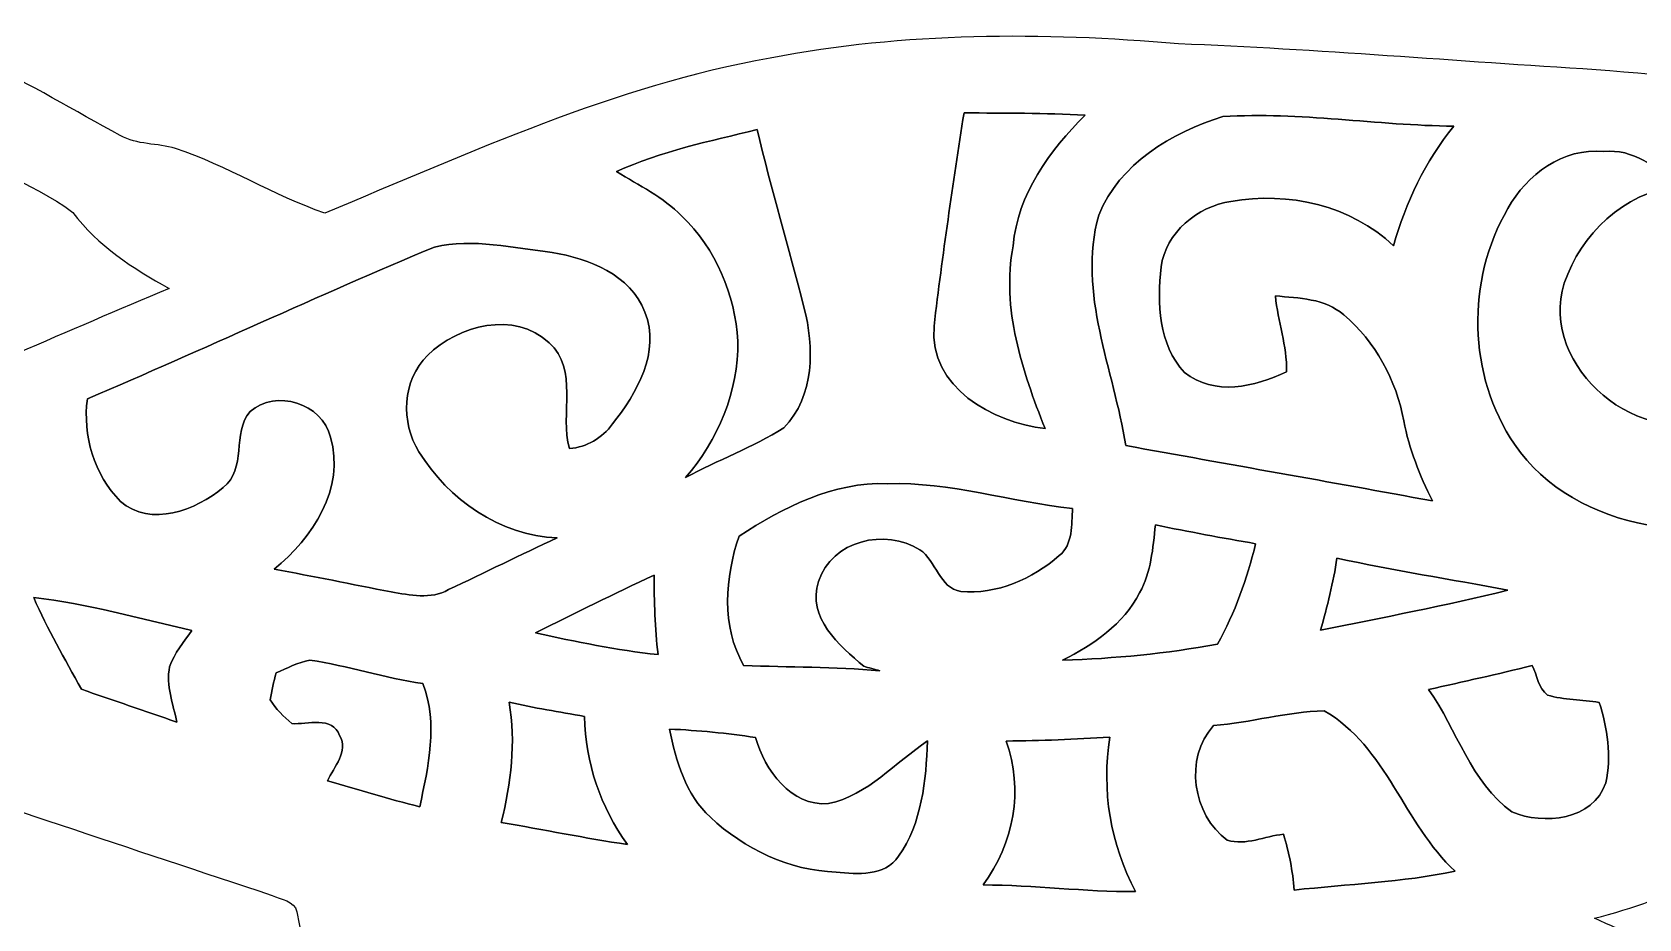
# Model space of a CAD drawing. Header units: centimetres. Extents: x -11.9 to 11.8, y -13.4 to 13.3.
# Drawn here: x -3.56 to 4.19, y 8.82 to 13.1 of the extents above; entities that cross this region are included whole.
import ezdxf

# ---------------------------------------------------------------- set-up
doc = ezdxf.new("R2010")
doc.units = ezdxf.units.CM
doc.header["$MEASUREMENT"] = 0
doc.layers.add('Camada 1', color=7, linetype='Continuous')

msp = doc.modelspace()

# ---------------------------------------------------------------- linework, layer by layer
at = {"layer": 'Camada 1', "color": 156}
for points, knots in [([(-0.0007, 12.97163), (0.6484, 13.09652), (1.3148, 13.09652), (1.97097, 13.04007), (1.97097, 13.04007), (2.64371, 13.01291), (3.31505, 12.95576), (3.98709, 12.91519), (3.98709, 12.91519), (4.70641, 12.85134), (5.43031, 12.81394), (6.14221, 12.68623), (6.14221, 12.68623), (6.46606, 12.61956), (6.81426, 12.5222), (7.03791, 12.26185), (7.03791, 12.26185), (7.18149, 12.10556), (7.20302, 11.83745), (7.05555, 11.67659), (7.05555, 11.67659), (6.83331, 11.42471), (6.5525, 11.23526), (6.2812, 11.04159), (6.2812, 11.04159), (6.17185, 10.9608), (6.09776, 10.84438), (6.01415, 10.73961), (6.01415, 10.73961), (5.77919, 10.44292), (5.55449, 10.13812), (5.34, 9.82627), (5.34, 9.82627), (5.22427, 9.65976), (5.12339, 9.4809), (4.97487, 9.34049), (4.97487, 9.34049), (4.70358, 9.07202), (4.34445, 8.91469), (3.97968, 8.81909), (3.97968, 8.81909), (4.12574, 8.75347), (4.27389, 8.69209), (4.41854, 8.62294), (4.41854, 8.62294), (4.62633, 8.80109), (4.8715, 8.94326), (5.14631, 8.98243), (5.14631, 8.98243), (5.69207, 9.07944), (6.25122, 8.85048), (6.65621, 8.49029), (6.65621, 8.49029), (7.21042, 7.99994), (7.57977, 7.30215), (7.66444, 6.5659), (7.66444, 6.5659), (7.70078, 6.22158), (7.63869, 5.8688), (7.49652, 5.55378), (7.49652, 5.55378), (7.35576, 5.2465), (7.09507, 4.98581), (6.76909, 4.88209), (6.76909, 4.88209), (6.25298, 4.71275), (5.66596, 4.81646), (5.21935, 5.1188), (5.21935, 5.1188), (4.68524, 5.46981), (4.32681, 6.03919), (4.13456, 6.63963), (4.13456, 6.63963), (3.65653, 6.80895), (3.175, 6.96982), (2.69909, 7.14516), (2.69909, 7.14516), (2.58655, 6.97652), (2.47543, 6.8072), (2.36078, 6.63997), (2.36078, 6.63997), (2.24296, 6.45724), (1.99777, 6.43149), (1.79951, 6.43254), (1.79951, 6.43254), (1.57833, 6.42796), (1.40545, 6.57965), (1.23119, 6.69254), (1.23119, 6.69254), (1.19345, 6.68019), (1.17615, 6.63928), (1.15147, 6.61175), (1.15147, 6.61175), (0.92991, 6.3059), (0.7045, 6.00251), (0.46036, 5.71429), (0.46036, 5.71429), (0.27798, 5.49592), (-0.00987, 5.40137), (-0.28504, 5.37703), (-0.28504, 5.37703), (-0.70626, 5.35552), (-1.10243, 5.58587), (-1.379, 5.88892), (-1.379, 5.88892), (-1.66441, 6.18842), (-1.79387, 6.59341), (-1.88595, 6.98746), (-1.88595, 6.98746), (-2.04045, 7.60377), (-2.16746, 8.22677), (-2.28669, 8.85048), (-2.28669, 8.85048), (-2.29693, 8.90587), (-2.36502, 8.90834), (-2.40629, 8.92986), (-2.40629, 8.92986), (-3.77084, 9.38247), (-5.13432, 9.83967), (-6.49922, 10.29158), (-6.49922, 10.29158), (-6.62939, 10.33709), (-6.76416, 10.37025), (-6.88869, 10.42987), (-6.88869, 10.42987), (-6.99735, 10.47962), (-7.06261, 10.59532), (-7.18185, 10.62531), (-7.18185, 10.62531), (-7.46653, 10.71809), (-7.75017, 10.81334), (-8.02887, 10.92234), (-8.02887, 10.92234), (-8.10506, 10.9541), (-8.19819, 10.98584), (-8.22148, 11.07545), (-8.22148, 11.07545), (-8.27369, 11.18058), (-8.20701, 11.285), (-8.15516, 11.37425), (-8.15516, 11.37425), (-8.0712, 11.39295), (-7.98336, 11.40847), (-7.90081, 11.37461), (-7.90081, 11.37461), (-7.6073, 11.27441), (-7.31731, 11.16435), (-7.02486, 11.06099), (-7.02486, 11.06099), (-6.89434, 11.00701), (-6.7504, 11.08321), (-6.61846, 11.02854), (-6.61846, 11.02854), (-5.68537, 10.73114), (-4.75684, 10.41752), (-3.82198, 10.12507), (-3.82198, 10.12507), (-3.93876, 10.25418), (-4.00649, 10.4214), (-4.12855, 10.54487), (-4.12855, 10.54487), (-4.28941, 10.60344), (-4.46405, 10.62002), (-4.61926, 10.69516), (-4.61926, 10.69516), (-4.69229, 10.7255), (-4.70992, 10.80805), (-4.74027, 10.87225), (-4.74027, 10.87225), (-4.70358, 11.05958), (-4.53884, 11.1767), (-4.37091, 11.2409), (-4.37091, 11.2409), (-3.87843, 11.43846), (-3.39302, 11.65331), (-2.90405, 11.85967), (-2.90405, 11.85967), (-3.07798, 11.95669), (-3.24801, 12.06429), (-3.36832, 12.22657), (-3.36832, 12.22657), (-3.5754, 12.37861), (-3.83258, 12.45376), (-4.03365, 12.61674), (-4.03365, 12.61674), (-4.09468, 12.67918), (-4.13878, 12.77619), (-4.10986, 12.86333), (-4.10986, 12.86333), (-4.05448, 12.96987), (-3.90525, 13.01785), (-3.79976, 12.95576), (-3.79976, 12.95576), (-3.5754, 12.84498), (-3.3595, 12.71763), (-3.13972, 12.59733), (-3.13972, 12.59733), (-3.05822, 12.55218), (-2.9605, 12.56065), (-2.87231, 12.53525), (-2.87231, 12.53525), (-2.62361, 12.45164), (-2.39888, 12.30806), (-2.15159, 12.22304), (-2.15159, 12.22304), (-1.45062, 12.51338), (-0.75282, 12.83757), (-0.0007, 12.97163)], [0, 0, 0, 0, 0.0188679, 0.0188679, 0.0188679, 0.0188679, 0.0377358, 0.0377358, 0.0377358, 0.0377358, 0.0566038, 0.0566038, 0.0566038, 0.0566038, 0.0754717, 0.0754717, 0.0754717, 0.0754717, 0.0943396, 0.0943396, 0.0943396, 0.0943396, 0.1132075, 0.1132075, 0.1132075, 0.1132075, 0.1320755, 0.1320755, 0.1320755, 0.1320755, 0.1509434, 0.1509434, 0.1509434, 0.1509434, 0.1698113, 0.1698113, 0.1698113, 0.1698113, 0.1886792, 0.1886792, 0.1886792, 0.1886792, 0.2075472, 0.2075472, 0.2075472, 0.2075472, 0.2264151, 0.2264151, 0.2264151, 0.2264151, 0.245283, 0.245283, 0.245283, 0.245283, 0.2641509, 0.2641509, 0.2641509, 0.2641509, 0.2830189, 0.2830189, 0.2830189, 0.2830189, 0.3018868, 0.3018868, 0.3018868, 0.3018868, 0.3207547, 0.3207547, 0.3207547, 0.3207547, 0.3396226, 0.3396226, 0.3396226, 0.3396226, 0.3584906, 0.3584906, 0.3584906, 0.3584906, 0.3773585, 0.3773585, 0.3773585, 0.3773585, 0.3962264, 0.3962264, 0.3962264, 0.3962264, 0.4150943, 0.4150943, 0.4150943, 0.4150943, 0.4339623, 0.4339623, 0.4339623, 0.4339623, 0.4528302, 0.4528302, 0.4528302, 0.4528302, 0.4716981, 0.4716981, 0.4716981, 0.4716981, 0.490566, 0.490566, 0.490566, 0.490566, 0.509434, 0.509434, 0.509434, 0.509434, 0.5283019, 0.5283019, 0.5283019, 0.5283019, 0.5471698, 0.5471698, 0.5471698, 0.5471698, 0.5660377, 0.5660377, 0.5660377, 0.5660377, 0.5849057, 0.5849057, 0.5849057, 0.5849057, 0.6037736, 0.6037736, 0.6037736, 0.6037736, 0.6226415, 0.6226415, 0.6226415, 0.6226415, 0.6415094, 0.6415094, 0.6415094, 0.6415094, 0.6603774, 0.6603774, 0.6603774, 0.6603774, 0.6792453, 0.6792453, 0.6792453, 0.6792453, 0.6981132, 0.6981132, 0.6981132, 0.6981132, 0.7169811, 0.7169811, 0.7169811, 0.7169811, 0.7358491, 0.7358491, 0.7358491, 0.7358491, 0.754717, 0.754717, 0.754717, 0.754717, 0.7735849, 0.7735849, 0.7735849, 0.7735849, 0.7924528, 0.7924528, 0.7924528, 0.7924528, 0.8113208, 0.8113208, 0.8113208, 0.8113208, 0.8301887, 0.8301887, 0.8301887, 0.8301887, 0.8490566, 0.8490566, 0.8490566, 0.8490566, 0.8679245, 0.8679245, 0.8679245, 0.8679245, 0.8867925, 0.8867925, 0.8867925, 0.8867925, 0.9056604, 0.9056604, 0.9056604, 0.9056604, 0.9245283, 0.9245283, 0.9245283, 0.9245283, 0.9433962, 0.9433962, 0.9433962, 0.9433962, 0.9622642, 0.9622642, 0.9622642, 0.9622642, 1, 1, 1, 1]), ([(0.9352, 12.70669), (0.9352, 12.70669), (0.9352, 12.70669), (0.9352, 12.70669), (0.9352, 12.70669), (0.88123, 12.36415), (0.83149, 12.0209), (0.79021, 11.67694), (0.79021, 11.67694), (0.76624, 11.38237), (1.0728, 11.21268), (1.32644, 11.1827), (1.32644, 11.1827), (1.21637, 11.46139), (1.11478, 11.76196), (1.17228, 12.06535), (1.17228, 12.06535), (1.19379, 12.31406), (1.34866, 12.52502), (1.52047, 12.69576), (1.52047, 12.69576), (1.32537, 12.70705), (1.1303, 12.70528), (0.9352, 12.70669)], [0, 0, 0, 0, 0.1428571, 0.1428571, 0.1428571, 0.1428571, 0.2857143, 0.2857143, 0.2857143, 0.2857143, 0.4285714, 0.4285714, 0.4285714, 0.4285714, 0.5714286, 0.5714286, 0.5714286, 0.5714286, 0.7142857, 0.7142857, 0.7142857, 0.7142857, 1, 1, 1, 1]), ([(1.58537, 12.21245), (1.58537, 12.21245), (1.58537, 12.21245), (1.58537, 12.21245), (1.58537, 12.21245), (1.48132, 11.83534), (1.6591, 11.4688), (1.71591, 11.1012), (1.71591, 11.1012), (2.20944, 11.01124), (2.70369, 10.92517), (3.19687, 10.8338), (3.19687, 10.8338), (3.13548, 10.95657), (3.08504, 11.08463), (3.05859, 11.21974), (3.05859, 11.21974), (3.02294, 11.41623), (2.92169, 11.60285), (2.76859, 11.73198), (2.76859, 11.73198), (2.67757, 11.8117), (2.55235, 11.81276), (2.4391, 11.82334), (2.4391, 11.82334), (2.44934, 11.70022), (2.4966, 11.5824), (2.49237, 11.45751), (2.49237, 11.45751), (2.33927, 11.38413), (2.14488, 11.33792), (1.99989, 11.45398), (1.99989, 11.45398), (1.8743, 11.5898), (1.86655, 11.78912), (1.88701, 11.96304), (1.88701, 11.96304), (1.90853, 12.13026), (2.06375, 12.25444), (2.22425, 12.27949), (2.22425, 12.27949), (2.49943, 12.32852), (2.80353, 12.26079), (3.00955, 12.06535), (3.00955, 12.06535), (3.06704, 12.27525), (3.16264, 12.47316), (3.30022, 12.64284), (3.30022, 12.64284), (2.92805, 12.64602), (2.55693, 12.71235), (2.18475, 12.6887), (2.18475, 12.6887), (1.93922, 12.61215), (1.68521, 12.46187), (1.58537, 12.21245)], [0, 0, 0, 0, 0.0666667, 0.0666667, 0.0666667, 0.0666667, 0.1333333, 0.1333333, 0.1333333, 0.1333333, 0.2, 0.2, 0.2, 0.2, 0.2666667, 0.2666667, 0.2666667, 0.2666667, 0.3333333, 0.3333333, 0.3333333, 0.3333333, 0.4, 0.4, 0.4, 0.4, 0.4666667, 0.4666667, 0.4666667, 0.4666667, 0.5333333, 0.5333333, 0.5333333, 0.5333333, 0.6, 0.6, 0.6, 0.6, 0.6666667, 0.6666667, 0.6666667, 0.6666667, 0.7333333, 0.7333333, 0.7333333, 0.7333333, 0.8, 0.8, 0.8, 0.8, 0.8666667, 0.8666667, 0.8666667, 0.8666667, 1, 1, 1, 1]), ([(-0.74259, 12.42341), (-0.74259, 12.42341), (-0.74259, 12.42341), (-0.74259, 12.42341), (-0.74259, 12.42341), (-0.63465, 12.35674), (-0.51681, 12.301), (-0.42757, 12.20823), (-0.42757, 12.20823), (-0.26353, 12.05194), (-0.17003, 11.82899), (-0.15699, 11.60426), (-0.15699, 11.60426), (-0.15275, 11.36297), (-0.25293, 11.12696), (-0.40993, 10.94634), (-0.40993, 10.94634), (-0.254, 11.03065), (-0.08536, 11.09238), (0.06526, 11.18622), (0.06526, 11.18622), (0.21307, 11.33933), (0.21307, 11.57534), (0.16228, 11.76937), (0.16228, 11.76937), (0.08607, 12.05512), (0.00565, 12.33946), (-0.06419, 12.62661), (-0.06419, 12.62661), (-0.29245, 12.56947), (-0.52846, 12.52255), (-0.74259, 12.42341)], [0, 0, 0, 0, 0.1111111, 0.1111111, 0.1111111, 0.1111111, 0.2222222, 0.2222222, 0.2222222, 0.2222222, 0.3333333, 0.3333333, 0.3333333, 0.3333333, 0.4444444, 0.4444444, 0.4444444, 0.4444444, 0.5555556, 0.5555556, 0.5555556, 0.5555556, 0.6666667, 0.6666667, 0.6666667, 0.6666667, 0.7777778, 0.7777778, 0.7777778, 0.7777778, 1, 1, 1, 1]), ([(3.56129, 12.24492), (3.56129, 12.24492), (3.56129, 12.24492), (3.56129, 12.24492), (3.56129, 12.24492), (3.3595, 11.89884), (3.3669, 11.43987), (3.59339, 11.10721), (3.59339, 11.10721), (3.73839, 10.89342), (3.98322, 10.76359), (4.23367, 10.71879), (4.23367, 10.71879), (4.65384, 10.656), (5.09693, 10.7837), (5.42854, 11.04652), (5.42854, 11.04652), (5.78767, 11.38096), (5.94747, 11.88861), (5.91572, 12.37156), (5.91572, 12.37156), (5.5954, 12.43541), (5.26908, 12.46222), (4.94558, 12.50561), (4.94558, 12.50561), (5.22498, 12.08933), (5.04331, 11.45575), (4.58611, 11.25255), (4.58611, 11.25255), (4.21004, 11.05923), (3.70804, 11.47903), (3.83363, 11.88472), (3.83363, 11.88472), (3.91407, 12.12108), (4.12221, 12.32252), (4.3769, 12.35145), (4.3769, 12.35145), (4.28342, 12.4467), (4.16524, 12.53455), (4.02378, 12.52007), (4.02378, 12.52007), (3.82798, 12.53983), (3.6523, 12.40931), (3.56129, 12.24492)], [0, 0, 0, 0, 0.0833333, 0.0833333, 0.0833333, 0.0833333, 0.1666667, 0.1666667, 0.1666667, 0.1666667, 0.25, 0.25, 0.25, 0.25, 0.3333333, 0.3333333, 0.3333333, 0.3333333, 0.4166667, 0.4166667, 0.4166667, 0.4166667, 0.5, 0.5, 0.5, 0.5, 0.5833333, 0.5833333, 0.5833333, 0.5833333, 0.6666667, 0.6666667, 0.6666667, 0.6666667, 0.75, 0.75, 0.75, 0.75, 0.8333333, 0.8333333, 0.8333333, 0.8333333, 1, 1, 1, 1]), ([(-1.62243, 12.05934), (-1.62243, 12.05934), (-1.62243, 12.05934), (-1.62243, 12.05934), (-1.62243, 12.05934), (-2.1851, 11.82511), (-2.73685, 11.56441), (-3.29812, 11.32699), (-3.29812, 11.32699), (-3.32246, 11.14918), (-3.2646, 10.95974), (-3.13867, 10.83133), (-3.13867, 10.83133), (-2.99261, 10.70574), (-2.77283, 10.78794), (-2.643, 10.89871), (-2.643, 10.89871), (-2.52659, 10.98832), (-2.60103, 11.16047), (-2.51283, 11.26525), (-2.51283, 11.26525), (-2.38653, 11.37496), (-2.16358, 11.30511), (-2.12443, 11.14143), (-2.12443, 11.14143), (-2.05139, 10.89377), (-2.21192, 10.65459), (-2.39642, 10.5036), (-2.39642, 10.5036), (-2.20768, 10.47009), (-2.01999, 10.43199), (-1.83198, 10.39424), (-1.83198, 10.39424), (-1.74059, 10.38013), (-1.64007, 10.3565), (-1.55434, 10.40553), (-1.55434, 10.40553), (-1.379, 10.48737), (-1.20614, 10.57451), (-1.03011, 10.6553), (-1.03011, 10.6553), (-1.30703, 10.66765), (-1.55363, 10.8405), (-1.69721, 11.07087), (-1.69721, 11.07087), (-1.78576, 11.21339), (-1.77799, 11.41518), (-1.65559, 11.53618), (-1.65559, 11.53618), (-1.506, 11.68223), (-1.23718, 11.75278), (-1.06856, 11.59756), (-1.06856, 11.59756), (-0.92357, 11.46775), (-1.01811, 11.25255), (-0.97013, 11.08639), (-0.97013, 11.08639), (-0.88652, 11.0938), (-0.81173, 11.13683), (-0.76305, 11.20527), (-0.76305, 11.20527), (-0.64452, 11.35274), (-0.52916, 11.55311), (-0.60607, 11.74537), (-0.60607, 11.74537), (-0.67522, 11.92742), (-0.87665, 12.00079), (-1.05304, 12.03359), (-1.05304, 12.03359), (-1.24071, 12.05441), (-1.43544, 12.1031), (-1.62243, 12.05934)], [0, 0, 0, 0, 0.0526316, 0.0526316, 0.0526316, 0.0526316, 0.1052632, 0.1052632, 0.1052632, 0.1052632, 0.1578947, 0.1578947, 0.1578947, 0.1578947, 0.2105263, 0.2105263, 0.2105263, 0.2105263, 0.2631579, 0.2631579, 0.2631579, 0.2631579, 0.3157895, 0.3157895, 0.3157895, 0.3157895, 0.3684211, 0.3684211, 0.3684211, 0.3684211, 0.4210526, 0.4210526, 0.4210526, 0.4210526, 0.4736842, 0.4736842, 0.4736842, 0.4736842, 0.5263158, 0.5263158, 0.5263158, 0.5263158, 0.5789474, 0.5789474, 0.5789474, 0.5789474, 0.6315789, 0.6315789, 0.6315789, 0.6315789, 0.6842105, 0.6842105, 0.6842105, 0.6842105, 0.7368421, 0.7368421, 0.7368421, 0.7368421, 0.7894737, 0.7894737, 0.7894737, 0.7894737, 0.8421053, 0.8421053, 0.8421053, 0.8421053, 0.8947368, 0.8947368, 0.8947368, 0.8947368, 1, 1, 1, 1]), ([(-11.1506, 11.11566), (-11.00348, 11.20986), (-10.82181, 11.20845), (-10.65353, 11.20986), (-10.65353, 11.20986), (-10.43163, 11.21268), (-10.20445, 11.18729), (-10.00089, 11.09415), (-10.00089, 11.09415), (-9.82238, 11.01124), (-9.68057, 10.84932), (-9.63189, 10.65776), (-9.63189, 10.65776), (-9.59237, 10.52759), (-9.60084, 10.3826), (-9.52712, 10.26371), (-9.52712, 10.26371), (-9.39659, 10.04887), (-9.21278, 9.87319), (-9.03111, 9.70209), (-9.03111, 9.70209), (-7.93502, 8.84555), (-6.82412, 8.00664), (-5.7531, 7.11834), (-5.7531, 7.11834), (-5.45182, 6.85553), (-5.12655, 6.52073), (-4.69299, 6.54507), (-4.69299, 6.54507), (-4.41678, 6.5987), (-4.12396, 6.68406), (-3.84986, 6.56731), (-3.84986, 6.56731), (-3.56093, 6.43924), (-3.30904, 6.21805), (-3.14888, 5.94465), (-3.14888, 5.94465), (-3.07869, 5.80424), (-3.01166, 5.63421), (-3.09033, 5.48286), (-3.09033, 5.48286), (-3.23215, 5.43594), (-3.37397, 5.4998), (-3.5059, 5.54813), (-3.5059, 5.54813), (-3.7024, 5.62256), (-3.88761, 5.72876), (-4.09151, 5.78414), (-4.09151, 5.78414), (-4.27284, 5.8353), (-4.43371, 5.68395), (-4.51484, 5.53685), (-4.51484, 5.53685), (-4.60762, 5.3541), (-4.66124, 5.14244), (-4.6369, 4.93713), (-4.6369, 4.93713), (-4.55224, 4.76003), (-4.36033, 4.67501), (-4.18994, 4.60021), (-4.18994, 4.60021), (-4.02766, 4.52578), (-3.84915, 4.48203), (-3.7017, 4.37868), (-3.7017, 4.37868), (-3.61138, 4.32859), (-3.6396, 4.18816), (-3.72816, 4.15183), (-3.72816, 4.15183), (-4.05341, 3.9437), (-4.46651, 3.99732), (-4.81787, 4.10138), (-4.81787, 4.10138), (-5.04472, 4.16207), (-5.2511, 4.30318), (-5.36892, 4.50885), (-5.36892, 4.50885), (-5.52167, 4.7431), (-5.55378, 5.02567), (-5.62892, 5.28884), (-5.62892, 5.28884), (-5.78626, 5.73863), (-6.14469, 6.07835), (-6.5105, 6.36551), (-6.5105, 6.36551), (-7.24464, 6.97159), (-7.98089, 7.57555), (-8.73372, 8.15798), (-8.73372, 8.15798), (-9.06004, 8.40916), (-9.40435, 8.63776), (-9.71303, 8.91151), (-9.71303, 8.91151), (-9.83509, 9.01453), (-9.97726, 9.14964), (-10.15188, 9.10766), (-10.15188, 9.10766), (-10.33744, 9.06426), (-10.53288, 9.02123), (-10.72126, 9.07485), (-10.72126, 9.07485), (-10.98726, 9.13095), (-11.20704, 9.30204), (-11.40071, 9.48407), (-11.40071, 9.48407), (-11.53512, 9.5885), (-11.66988, 9.73384), (-11.66248, 9.91552), (-11.66248, 9.91552), (-11.67165, 10.00372), (-11.57816, 10.06404), (-11.49949, 10.06228), (-11.49949, 10.06228), (-11.23208, 10.02876), (-10.99925, 9.84814), (-10.72444, 9.85696), (-10.72444, 9.85696), (-10.60838, 9.86155), (-10.53288, 9.96526), (-10.47291, 10.05204), (-10.47291, 10.05204), (-10.37872, 10.19739), (-10.34344, 10.41576), (-10.47962, 10.54734), (-10.47962, 10.54734), (-10.66306, 10.70997), (-10.92658, 10.71809), (-11.1266, 10.85074), (-11.1266, 10.85074), (-11.21692, 10.90295), (-11.24196, 11.05358), (-11.1506, 11.11566)], [0, 0, 0, 0, 0.0294118, 0.0294118, 0.0294118, 0.0294118, 0.0588235, 0.0588235, 0.0588235, 0.0588235, 0.0882353, 0.0882353, 0.0882353, 0.0882353, 0.1176471, 0.1176471, 0.1176471, 0.1176471, 0.1470588, 0.1470588, 0.1470588, 0.1470588, 0.1764706, 0.1764706, 0.1764706, 0.1764706, 0.2058824, 0.2058824, 0.2058824, 0.2058824, 0.2352941, 0.2352941, 0.2352941, 0.2352941, 0.2647059, 0.2647059, 0.2647059, 0.2647059, 0.2941176, 0.2941176, 0.2941176, 0.2941176, 0.3235294, 0.3235294, 0.3235294, 0.3235294, 0.3529412, 0.3529412, 0.3529412, 0.3529412, 0.3823529, 0.3823529, 0.3823529, 0.3823529, 0.4117647, 0.4117647, 0.4117647, 0.4117647, 0.4411765, 0.4411765, 0.4411765, 0.4411765, 0.4705882, 0.4705882, 0.4705882, 0.4705882, 0.5, 0.5, 0.5, 0.5, 0.5294118, 0.5294118, 0.5294118, 0.5294118, 0.5588235, 0.5588235, 0.5588235, 0.5588235, 0.5882353, 0.5882353, 0.5882353, 0.5882353, 0.6176471, 0.6176471, 0.6176471, 0.6176471, 0.6470588, 0.6470588, 0.6470588, 0.6470588, 0.6764706, 0.6764706, 0.6764706, 0.6764706, 0.7058824, 0.7058824, 0.7058824, 0.7058824, 0.7352941, 0.7352941, 0.7352941, 0.7352941, 0.7647059, 0.7647059, 0.7647059, 0.7647059, 0.7941176, 0.7941176, 0.7941176, 0.7941176, 0.8235294, 0.8235294, 0.8235294, 0.8235294, 0.8529412, 0.8529412, 0.8529412, 0.8529412, 0.8823529, 0.8823529, 0.8823529, 0.8823529, 0.9117647, 0.9117647, 0.9117647, 0.9117647, 0.9411765, 0.9411765, 0.9411765, 0.9411765, 1, 1, 1, 1]), ([(-0.15098, 10.66447), (-0.15098, 10.66447), (-0.15098, 10.66447), (-0.15098, 10.66447), (-0.15098, 10.66447), (-0.21943, 10.46585), (-0.23777, 10.22808), (-0.12912, 10.04005), (-0.12912, 10.04005), (0.08995, 10.03053), (0.30938, 10.03334), (0.52811, 10.01394), (0.52811, 10.01394), (0.50906, 10.01924), (0.47059, 10.02982), (0.4512, 10.03546), (0.4512, 10.03546), (0.33267, 10.1353), (0.17604, 10.27077), (0.23247, 10.44504), (0.23247, 10.44504), (0.29598, 10.64365), (0.55597, 10.70327), (0.72178, 10.59814), (0.72178, 10.59814), (0.80081, 10.54487), (0.81562, 10.41364), (0.92004, 10.39636), (0.92004, 10.39636), (1.0929, 10.38154), (1.26612, 10.45738), (1.39488, 10.56957), (1.39488, 10.56957), (1.46261, 10.62531), (1.45345, 10.71915), (1.45944, 10.79747), (1.45944, 10.79747), (1.15992, 10.82921), (0.86818, 10.92623), (0.56479, 10.91706), (0.56479, 10.91706), (0.30444, 10.92658), (0.06032, 10.8024), (-0.15098, 10.66447)], [0, 0, 0, 0, 0.0833333, 0.0833333, 0.0833333, 0.0833333, 0.1666667, 0.1666667, 0.1666667, 0.1666667, 0.25, 0.25, 0.25, 0.25, 0.3333333, 0.3333333, 0.3333333, 0.3333333, 0.4166667, 0.4166667, 0.4166667, 0.4166667, 0.5, 0.5, 0.5, 0.5, 0.5833333, 0.5833333, 0.5833333, 0.5833333, 0.6666667, 0.6666667, 0.6666667, 0.6666667, 0.75, 0.75, 0.75, 0.75, 0.8333333, 0.8333333, 0.8333333, 0.8333333, 1, 1, 1, 1]), ([(1.85949, 10.71774), (1.85949, 10.71774), (1.85949, 10.71774), (1.85949, 10.71774), (1.85949, 10.71774), (1.84714, 10.60696), (1.83868, 10.49019), (1.78328, 10.39036), (1.78328, 10.39036), (1.70568, 10.23831), (1.55999, 10.13953), (1.41145, 10.06475), (1.41145, 10.06475), (1.66193, 10.07286), (1.91276, 10.0972), (2.159, 10.14271), (2.159, 10.14271), (2.24401, 10.29476), (2.30222, 10.4588), (2.3435, 10.62743), (2.3435, 10.62743), (2.18157, 10.65459), (2.02035, 10.68563), (1.85949, 10.71774)], [0, 0, 0, 0, 0.1428571, 0.1428571, 0.1428571, 0.1428571, 0.2857143, 0.2857143, 0.2857143, 0.2857143, 0.4285714, 0.4285714, 0.4285714, 0.4285714, 0.5714286, 0.5714286, 0.5714286, 0.5714286, 0.7142857, 0.7142857, 0.7142857, 0.7142857, 1, 1, 1, 1]), ([(2.73614, 10.55828), (2.73614, 10.55828), (2.73614, 10.55828), (2.73614, 10.55828), (2.73614, 10.55828), (2.7185, 10.44045), (2.68993, 10.32439), (2.65677, 10.20973), (2.65677, 10.20973), (2.95875, 10.27077), (3.26107, 10.32933), (3.56059, 10.40236), (3.56059, 10.40236), (3.28612, 10.45703), (3.00918, 10.49619), (2.73614, 10.55828)], [0, 0, 0, 0, 0.2, 0.2, 0.2, 0.2, 0.4, 0.4, 0.4, 0.4, 0.6, 0.6, 0.6, 0.6, 1, 1, 1, 1]), ([(-1.13417, 10.19633), (-1.13417, 10.19633), (-1.13417, 10.19633), (-1.13417, 10.19633), (-1.13417, 10.19633), (-0.93839, 10.15434), (-0.74188, 10.11307), (-0.54256, 10.09227), (-0.54256, 10.09227), (-0.55808, 10.21961), (-0.56127, 10.34803), (-0.56091, 10.47608), (-0.56091, 10.47608), (-0.75352, 10.38612), (-0.94402, 10.29193), (-1.13417, 10.19633)], [0, 0, 0, 0, 0.2, 0.2, 0.2, 0.2, 0.4, 0.4, 0.4, 0.4, 0.6, 0.6, 0.6, 0.6, 1, 1, 1, 1]), ([(-3.5574, 10.36708), (-3.5574, 10.36708), (-3.5574, 10.36708), (-3.5574, 10.36708), (-3.5574, 10.36708), (-3.49108, 10.21468), (-3.40713, 10.07109), (-3.32739, 9.9254), (-3.32739, 9.9254), (-3.17465, 9.86966), (-3.01941, 9.82132), (-2.86631, 9.76559), (-2.86631, 9.76559), (-2.8829, 9.85343), (-2.92099, 9.94339), (-2.90089, 10.0337), (-2.90089, 10.0337), (-2.8776, 10.09896), (-2.83316, 10.15294), (-2.79364, 10.20867), (-2.79364, 10.20867), (-3.04729, 10.26583), (-3.29881, 10.3385), (-3.5574, 10.36708)], [0, 0, 0, 0, 0.1428571, 0.1428571, 0.1428571, 0.1428571, 0.2857143, 0.2857143, 0.2857143, 0.2857143, 0.4285714, 0.4285714, 0.4285714, 0.4285714, 0.5714286, 0.5714286, 0.5714286, 0.5714286, 0.7142857, 0.7142857, 0.7142857, 0.7142857, 1, 1, 1, 1]), ([(-2.3869, 10.00337), (-2.3869, 10.00337), (-2.3869, 10.00337), (-2.3869, 10.00337), (-2.3869, 10.00337), (-2.39854, 9.96068), (-2.4077, 9.91763), (-2.41477, 9.8739), (-2.41477, 9.8739), (-2.39041, 9.82733), (-2.34843, 9.79416), (-2.31034, 9.75888), (-2.31034, 9.75888), (-2.23555, 9.75395), (-2.11384, 9.79699), (-2.08068, 9.70138), (-2.08068, 9.70138), (-2.03376, 9.62448), (-2.10925, 9.5504), (-2.13818, 9.48231), (-2.13818, 9.48231), (-1.99002, 9.43997), (-1.84255, 9.39482), (-1.69298, 9.35778), (-1.69298, 9.35778), (-1.6524, 9.55181), (-1.60301, 9.75924), (-1.67852, 9.95186), (-1.67852, 9.95186), (-1.86265, 9.97902), (-2.04011, 10.03793), (-2.22355, 10.06581), (-2.22355, 10.06581), (-2.28141, 10.05451), (-2.33362, 10.02629), (-2.3869, 10.00337)], [0, 0, 0, 0, 0.1, 0.1, 0.1, 0.1, 0.2, 0.2, 0.2, 0.2, 0.3, 0.3, 0.3, 0.3, 0.4, 0.4, 0.4, 0.4, 0.5, 0.5, 0.5, 0.5, 0.6, 0.6, 0.6, 0.6, 0.7, 0.7, 0.7, 0.7, 0.8, 0.8, 0.8, 0.8, 1, 1, 1, 1]), ([(3.17887, 9.92328), (3.17887, 9.92328), (3.17887, 9.92328), (3.17887, 9.92328), (3.17887, 9.92328), (3.31645, 9.72925), (3.38172, 9.47632), (3.58104, 9.33238), (3.58104, 9.33238), (3.73415, 9.26888), (3.97333, 9.29145), (4.03401, 9.47278), (4.03401, 9.47278), (4.0633, 9.60154), (4.04176, 9.73701), (4.00261, 9.86119), (4.00261, 9.86119), (3.91936, 9.8739), (3.83329, 9.87248), (3.7525, 9.89647), (3.7525, 9.89647), (3.7084, 9.92928), (3.70311, 9.99278), (3.67841, 10.039), (3.67841, 10.039), (3.51225, 9.99807), (3.34539, 9.96068), (3.17887, 9.92328)], [0, 0, 0, 0, 0.125, 0.125, 0.125, 0.125, 0.25, 0.25, 0.25, 0.25, 0.375, 0.375, 0.375, 0.375, 0.5, 0.5, 0.5, 0.5, 0.625, 0.625, 0.625, 0.625, 0.75, 0.75, 0.75, 0.75, 1, 1, 1, 1]), ([(-1.26152, 9.86261), (-1.26152, 9.86261), (-1.26152, 9.86261), (-1.26152, 9.86261), (-1.26152, 9.86261), (-1.22731, 9.66823), (-1.25306, 9.47243), (-1.29928, 9.28229), (-1.29928, 9.28229), (-1.09643, 9.2463), (-0.89393, 9.20679), (-0.69003, 9.17504), (-0.69003, 9.17504), (-0.82091, 9.35495), (-0.89322, 9.5705), (-0.89782, 9.79311), (-0.89782, 9.79311), (-1.01917, 9.81639), (-1.14158, 9.83403), (-1.26152, 9.86261)], [0, 0, 0, 0, 0.1666667, 0.1666667, 0.1666667, 0.1666667, 0.3333333, 0.3333333, 0.3333333, 0.3333333, 0.5, 0.5, 0.5, 0.5, 0.6666667, 0.6666667, 0.6666667, 0.6666667, 1, 1, 1, 1]), ([(2.13995, 9.74901), (2.13995, 9.74901), (2.13995, 9.74901), (2.13995, 9.74901), (2.13995, 9.74901), (1.99743, 9.59272), (2.03834, 9.31757), (2.20661, 9.19656), (2.20661, 9.19656), (2.29588, 9.16834), (2.38794, 9.21667), (2.47755, 9.22478), (2.47755, 9.22478), (2.50542, 9.13729), (2.52236, 9.04698), (2.52976, 8.95561), (2.52976, 8.95561), (2.7887, 8.98348), (3.05011, 8.99371), (3.30658, 9.04592), (3.30658, 9.04592), (3.05929, 9.27522), (2.97602, 9.64741), (2.67441, 9.82098), (2.67441, 9.82098), (2.49485, 9.81533), (2.31916, 9.76453), (2.13995, 9.74901)], [0, 0, 0, 0, 0.125, 0.125, 0.125, 0.125, 0.25, 0.25, 0.25, 0.25, 0.375, 0.375, 0.375, 0.375, 0.5, 0.5, 0.5, 0.5, 0.625, 0.625, 0.625, 0.625, 0.75, 0.75, 0.75, 0.75, 1, 1, 1, 1]), ([(-0.48682, 9.73242), (-0.48682, 9.73242), (-0.48682, 9.73242), (-0.48682, 9.73242), (-0.48682, 9.73242), (-0.45507, 9.57826), (-0.40957, 9.41704), (-0.28963, 9.30663), (-0.28963, 9.30663), (-0.12559, 9.15423), (0.09136, 9.0491), (0.3175, 9.0424), (0.3175, 9.0424), (0.42228, 9.03216), (0.55033, 9.01981), (0.61948, 9.11859), (0.61948, 9.11859), (0.73235, 9.27876), (0.75106, 9.48513), (0.75952, 9.67528), (0.75952, 9.67528), (0.60325, 9.57086), (0.47166, 9.41458), (0.28117, 9.37259), (0.28117, 9.37259), (0.09877, 9.35919), (-0.02716, 9.53417), (-0.0716, 9.69186), (-0.0716, 9.69186), (-0.2092, 9.71303), (-0.34783, 9.72608), (-0.48682, 9.73242)], [0, 0, 0, 0, 0.1111111, 0.1111111, 0.1111111, 0.1111111, 0.2222222, 0.2222222, 0.2222222, 0.2222222, 0.3333333, 0.3333333, 0.3333333, 0.3333333, 0.4444444, 0.4444444, 0.4444444, 0.4444444, 0.5555556, 0.5555556, 0.5555556, 0.5555556, 0.6666667, 0.6666667, 0.6666667, 0.6666667, 0.7777778, 0.7777778, 0.7777778, 0.7777778, 1, 1, 1, 1]), ([(1.13946, 9.67493), (1.13946, 9.67493), (1.13946, 9.67493), (1.13946, 9.67493), (1.13946, 9.67493), (1.22273, 9.43963), (1.17686, 9.17856), (1.02693, 8.98031), (1.02693, 8.98031), (1.27316, 8.97995), (1.51765, 8.94679), (1.76388, 8.94785), (1.76388, 8.94785), (1.64041, 9.1768), (1.59985, 9.43751), (1.63865, 9.69398), (1.63865, 9.69398), (1.4725, 9.68339), (1.30598, 9.67598), (1.13946, 9.67493)], [0, 0, 0, 0, 0.1666667, 0.1666667, 0.1666667, 0.1666667, 0.3333333, 0.3333333, 0.3333333, 0.3333333, 0.5, 0.5, 0.5, 0.5, 0.6666667, 0.6666667, 0.6666667, 0.6666667, 1, 1, 1, 1])]:
    msp.add_open_spline(points, degree=3, knots=knots, dxfattribs=at)
at = {"layer": 'Camada 1', "color": 7}
for points, knots in [([(0.9352, 12.70669), (1.1303, 12.70528), (1.32537, 12.70705), (1.52047, 12.69576), (1.52047, 12.69576), (1.34866, 12.52502), (1.19379, 12.31406), (1.17228, 12.06535), (1.17228, 12.06535), (1.11478, 11.76196), (1.21637, 11.46139), (1.32644, 11.1827), (1.32644, 11.1827), (1.0728, 11.21268), (0.76624, 11.38237), (0.79021, 11.67694), (0.79021, 11.67694), (0.83149, 12.0209), (0.88123, 12.36415), (0.9352, 12.70669)], [0, 0, 0, 0, 0.1666667, 0.1666667, 0.1666667, 0.1666667, 0.3333333, 0.3333333, 0.3333333, 0.3333333, 0.5, 0.5, 0.5, 0.5, 0.6666667, 0.6666667, 0.6666667, 0.6666667, 1, 1, 1, 1]), ([(1.58537, 12.21245), (1.68521, 12.46187), (1.93922, 12.61215), (2.18475, 12.6887), (2.18475, 12.6887), (2.55693, 12.71235), (2.92805, 12.64602), (3.30022, 12.64284), (3.30022, 12.64284), (3.16264, 12.47316), (3.06704, 12.27525), (3.00955, 12.06535), (3.00955, 12.06535), (2.80353, 12.26079), (2.49943, 12.32852), (2.22425, 12.27949), (2.22425, 12.27949), (2.06375, 12.25444), (1.90853, 12.13026), (1.88701, 11.96304), (1.88701, 11.96304), (1.86655, 11.78912), (1.8743, 11.5898), (1.99989, 11.45398), (1.99989, 11.45398), (2.14488, 11.33792), (2.33927, 11.38413), (2.49237, 11.45751), (2.49237, 11.45751), (2.4966, 11.5824), (2.44934, 11.70022), (2.4391, 11.82334), (2.4391, 11.82334), (2.55235, 11.81276), (2.67757, 11.8117), (2.76859, 11.73198), (2.76859, 11.73198), (2.92169, 11.60285), (3.02294, 11.41623), (3.05859, 11.21974), (3.05859, 11.21974), (3.08504, 11.08463), (3.13548, 10.95657), (3.19687, 10.8338), (3.19687, 10.8338), (2.70369, 10.92517), (2.20944, 11.01124), (1.71591, 11.1012), (1.71591, 11.1012), (1.6591, 11.4688), (1.48132, 11.83534), (1.58537, 12.21245)], [0, 0, 0, 0, 0.0714286, 0.0714286, 0.0714286, 0.0714286, 0.1428571, 0.1428571, 0.1428571, 0.1428571, 0.2142857, 0.2142857, 0.2142857, 0.2142857, 0.2857143, 0.2857143, 0.2857143, 0.2857143, 0.3571429, 0.3571429, 0.3571429, 0.3571429, 0.4285714, 0.4285714, 0.4285714, 0.4285714, 0.5, 0.5, 0.5, 0.5, 0.5714286, 0.5714286, 0.5714286, 0.5714286, 0.6428571, 0.6428571, 0.6428571, 0.6428571, 0.7142857, 0.7142857, 0.7142857, 0.7142857, 0.7857143, 0.7857143, 0.7857143, 0.7857143, 0.8571429, 0.8571429, 0.8571429, 0.8571429, 1, 1, 1, 1]), ([(-0.74259, 12.42341), (-0.52846, 12.52255), (-0.29245, 12.56947), (-0.06419, 12.62661), (-0.06419, 12.62661), (0.00565, 12.33946), (0.08607, 12.05512), (0.16228, 11.76937), (0.16228, 11.76937), (0.21307, 11.57534), (0.21307, 11.33933), (0.06526, 11.18622), (0.06526, 11.18622), (-0.08536, 11.09238), (-0.254, 11.03065), (-0.40993, 10.94634), (-0.40993, 10.94634), (-0.25293, 11.12696), (-0.15275, 11.36297), (-0.15699, 11.60426), (-0.15699, 11.60426), (-0.17003, 11.82899), (-0.26353, 12.05194), (-0.42757, 12.20823), (-0.42757, 12.20823), (-0.51681, 12.301), (-0.63465, 12.35674), (-0.74259, 12.42341)], [0, 0, 0, 0, 0.125, 0.125, 0.125, 0.125, 0.25, 0.25, 0.25, 0.25, 0.375, 0.375, 0.375, 0.375, 0.5, 0.5, 0.5, 0.5, 0.625, 0.625, 0.625, 0.625, 0.75, 0.75, 0.75, 0.75, 1, 1, 1, 1]), ([(3.56129, 12.24492), (3.6523, 12.40931), (3.82798, 12.53983), (4.02378, 12.52007), (4.02378, 12.52007), (4.16524, 12.53455), (4.28342, 12.4467), (4.3769, 12.35145), (4.3769, 12.35145), (4.12221, 12.32252), (3.91407, 12.12108), (3.83363, 11.88472), (3.83363, 11.88472), (3.70804, 11.47903), (4.21004, 11.05923), (4.58611, 11.25255), (4.58611, 11.25255), (5.04331, 11.45575), (5.22498, 12.08933), (4.94558, 12.50561), (4.94558, 12.50561), (5.26908, 12.46222), (5.5954, 12.43541), (5.91572, 12.37156), (5.91572, 12.37156), (5.94747, 11.88861), (5.78767, 11.38096), (5.42854, 11.04652), (5.42854, 11.04652), (5.09693, 10.7837), (4.65384, 10.656), (4.23367, 10.71879), (4.23367, 10.71879), (3.98322, 10.76359), (3.73839, 10.89342), (3.59339, 11.10721), (3.59339, 11.10721), (3.3669, 11.43987), (3.3595, 11.89884), (3.56129, 12.24492)], [0, 0, 0, 0, 0.0909091, 0.0909091, 0.0909091, 0.0909091, 0.1818182, 0.1818182, 0.1818182, 0.1818182, 0.2727273, 0.2727273, 0.2727273, 0.2727273, 0.3636364, 0.3636364, 0.3636364, 0.3636364, 0.4545455, 0.4545455, 0.4545455, 0.4545455, 0.5454545, 0.5454545, 0.5454545, 0.5454545, 0.6363636, 0.6363636, 0.6363636, 0.6363636, 0.7272727, 0.7272727, 0.7272727, 0.7272727, 0.8181818, 0.8181818, 0.8181818, 0.8181818, 1, 1, 1, 1]), ([(-1.62243, 12.05934), (-1.43544, 12.1031), (-1.24071, 12.05441), (-1.05304, 12.03359), (-1.05304, 12.03359), (-0.87665, 12.00079), (-0.67522, 11.92742), (-0.60607, 11.74537), (-0.60607, 11.74537), (-0.52916, 11.55311), (-0.64452, 11.35274), (-0.76305, 11.20527), (-0.76305, 11.20527), (-0.81173, 11.13683), (-0.88652, 11.0938), (-0.97013, 11.08639), (-0.97013, 11.08639), (-1.01811, 11.25255), (-0.92357, 11.46775), (-1.06856, 11.59756), (-1.06856, 11.59756), (-1.23718, 11.75278), (-1.506, 11.68223), (-1.65559, 11.53618), (-1.65559, 11.53618), (-1.77799, 11.41518), (-1.78576, 11.21339), (-1.69721, 11.07087), (-1.69721, 11.07087), (-1.55363, 10.8405), (-1.30703, 10.66765), (-1.03011, 10.6553), (-1.03011, 10.6553), (-1.20614, 10.57451), (-1.379, 10.48737), (-1.55434, 10.40553), (-1.55434, 10.40553), (-1.64007, 10.3565), (-1.74059, 10.38013), (-1.83198, 10.39424), (-1.83198, 10.39424), (-2.01999, 10.43199), (-2.20768, 10.47009), (-2.39642, 10.5036), (-2.39642, 10.5036), (-2.21192, 10.65459), (-2.05139, 10.89377), (-2.12443, 11.14143), (-2.12443, 11.14143), (-2.16358, 11.30511), (-2.38653, 11.37496), (-2.51283, 11.26525), (-2.51283, 11.26525), (-2.60103, 11.16047), (-2.52659, 10.98832), (-2.643, 10.89871), (-2.643, 10.89871), (-2.77283, 10.78794), (-2.99261, 10.70574), (-3.13867, 10.83133), (-3.13867, 10.83133), (-3.2646, 10.95974), (-3.32246, 11.14918), (-3.29812, 11.32699), (-3.29812, 11.32699), (-2.73685, 11.56441), (-2.1851, 11.82511), (-1.62243, 12.05934)], [0, 0, 0, 0, 0.0555556, 0.0555556, 0.0555556, 0.0555556, 0.1111111, 0.1111111, 0.1111111, 0.1111111, 0.1666667, 0.1666667, 0.1666667, 0.1666667, 0.2222222, 0.2222222, 0.2222222, 0.2222222, 0.2777778, 0.2777778, 0.2777778, 0.2777778, 0.3333333, 0.3333333, 0.3333333, 0.3333333, 0.3888889, 0.3888889, 0.3888889, 0.3888889, 0.4444444, 0.4444444, 0.4444444, 0.4444444, 0.5, 0.5, 0.5, 0.5, 0.5555556, 0.5555556, 0.5555556, 0.5555556, 0.6111111, 0.6111111, 0.6111111, 0.6111111, 0.6666667, 0.6666667, 0.6666667, 0.6666667, 0.7222222, 0.7222222, 0.7222222, 0.7222222, 0.7777778, 0.7777778, 0.7777778, 0.7777778, 0.8333333, 0.8333333, 0.8333333, 0.8333333, 0.8888889, 0.8888889, 0.8888889, 0.8888889, 1, 1, 1, 1]), ([(-0.15098, 10.66447), (0.06032, 10.8024), (0.30444, 10.92658), (0.56479, 10.91706), (0.56479, 10.91706), (0.86818, 10.92623), (1.15992, 10.82921), (1.45944, 10.79747), (1.45944, 10.79747), (1.45345, 10.71915), (1.46261, 10.62531), (1.39488, 10.56957), (1.39488, 10.56957), (1.26612, 10.45738), (1.0929, 10.38154), (0.92004, 10.39636), (0.92004, 10.39636), (0.81562, 10.41364), (0.80081, 10.54487), (0.72178, 10.59814), (0.72178, 10.59814), (0.55597, 10.70327), (0.29598, 10.64365), (0.23247, 10.44504), (0.23247, 10.44504), (0.17604, 10.27077), (0.33267, 10.1353), (0.4512, 10.03546), (0.4512, 10.03546), (0.47059, 10.02982), (0.50906, 10.01924), (0.52811, 10.01394), (0.52811, 10.01394), (0.30938, 10.03334), (0.08995, 10.03053), (-0.12912, 10.04005), (-0.12912, 10.04005), (-0.23777, 10.22808), (-0.21943, 10.46585), (-0.15098, 10.66447)], [0, 0, 0, 0, 0.0909091, 0.0909091, 0.0909091, 0.0909091, 0.1818182, 0.1818182, 0.1818182, 0.1818182, 0.2727273, 0.2727273, 0.2727273, 0.2727273, 0.3636364, 0.3636364, 0.3636364, 0.3636364, 0.4545455, 0.4545455, 0.4545455, 0.4545455, 0.5454545, 0.5454545, 0.5454545, 0.5454545, 0.6363636, 0.6363636, 0.6363636, 0.6363636, 0.7272727, 0.7272727, 0.7272727, 0.7272727, 0.8181818, 0.8181818, 0.8181818, 0.8181818, 1, 1, 1, 1]), ([(1.85949, 10.71774), (2.02035, 10.68563), (2.18157, 10.65459), (2.3435, 10.62743), (2.3435, 10.62743), (2.30222, 10.4588), (2.24401, 10.29476), (2.159, 10.14271), (2.159, 10.14271), (1.91276, 10.0972), (1.66193, 10.07286), (1.41145, 10.06475), (1.41145, 10.06475), (1.55999, 10.13953), (1.70568, 10.23831), (1.78328, 10.39036), (1.78328, 10.39036), (1.83868, 10.49019), (1.84714, 10.60696), (1.85949, 10.71774)], [0, 0, 0, 0, 0.1666667, 0.1666667, 0.1666667, 0.1666667, 0.3333333, 0.3333333, 0.3333333, 0.3333333, 0.5, 0.5, 0.5, 0.5, 0.6666667, 0.6666667, 0.6666667, 0.6666667, 1, 1, 1, 1]), ([(2.73614, 10.55828), (3.00918, 10.49619), (3.28612, 10.45703), (3.56059, 10.40236), (3.56059, 10.40236), (3.26107, 10.32933), (2.95875, 10.27077), (2.65677, 10.20973), (2.65677, 10.20973), (2.68993, 10.32439), (2.7185, 10.44045), (2.73614, 10.55828)], [0, 0, 0, 0, 0.25, 0.25, 0.25, 0.25, 0.5, 0.5, 0.5, 0.5, 1, 1, 1, 1]), ([(-1.13417, 10.19633), (-0.94402, 10.29193), (-0.75352, 10.38612), (-0.56091, 10.47608), (-0.56091, 10.47608), (-0.56127, 10.34803), (-0.55808, 10.21961), (-0.54256, 10.09227), (-0.54256, 10.09227), (-0.74188, 10.11307), (-0.93839, 10.15434), (-1.13417, 10.19633)], [0, 0, 0, 0, 0.25, 0.25, 0.25, 0.25, 0.5, 0.5, 0.5, 0.5, 1, 1, 1, 1]), ([(-3.5574, 10.36708), (-3.29881, 10.3385), (-3.04729, 10.26583), (-2.79364, 10.20867), (-2.79364, 10.20867), (-2.83316, 10.15294), (-2.8776, 10.09896), (-2.90089, 10.0337), (-2.90089, 10.0337), (-2.92099, 9.94339), (-2.8829, 9.85343), (-2.86631, 9.76559), (-2.86631, 9.76559), (-3.01941, 9.82132), (-3.17465, 9.86966), (-3.32739, 9.9254), (-3.32739, 9.9254), (-3.40713, 10.07109), (-3.49108, 10.21468), (-3.5574, 10.36708)], [0, 0, 0, 0, 0.1666667, 0.1666667, 0.1666667, 0.1666667, 0.3333333, 0.3333333, 0.3333333, 0.3333333, 0.5, 0.5, 0.5, 0.5, 0.6666667, 0.6666667, 0.6666667, 0.6666667, 1, 1, 1, 1]), ([(-2.3869, 10.00337), (-2.33362, 10.02629), (-2.28141, 10.05451), (-2.22355, 10.06581), (-2.22355, 10.06581), (-2.04011, 10.03793), (-1.86265, 9.97902), (-1.67852, 9.95186), (-1.67852, 9.95186), (-1.60301, 9.75924), (-1.6524, 9.55181), (-1.69298, 9.35778), (-1.69298, 9.35778), (-1.84255, 9.39482), (-1.99002, 9.43997), (-2.13818, 9.48231), (-2.13818, 9.48231), (-2.10925, 9.5504), (-2.03376, 9.62448), (-2.08068, 9.70138), (-2.08068, 9.70138), (-2.11384, 9.79699), (-2.23555, 9.75395), (-2.31034, 9.75888), (-2.31034, 9.75888), (-2.34843, 9.79416), (-2.39041, 9.82733), (-2.41477, 9.8739), (-2.41477, 9.8739), (-2.4077, 9.91763), (-2.39854, 9.96068), (-2.3869, 10.00337)], [0, 0, 0, 0, 0.1111111, 0.1111111, 0.1111111, 0.1111111, 0.2222222, 0.2222222, 0.2222222, 0.2222222, 0.3333333, 0.3333333, 0.3333333, 0.3333333, 0.4444444, 0.4444444, 0.4444444, 0.4444444, 0.5555556, 0.5555556, 0.5555556, 0.5555556, 0.6666667, 0.6666667, 0.6666667, 0.6666667, 0.7777778, 0.7777778, 0.7777778, 0.7777778, 1, 1, 1, 1]), ([(3.17887, 9.92328), (3.34539, 9.96068), (3.51225, 9.99807), (3.67841, 10.039), (3.67841, 10.039), (3.70311, 9.99278), (3.7084, 9.92928), (3.7525, 9.89647), (3.7525, 9.89647), (3.83329, 9.87248), (3.91936, 9.8739), (4.00261, 9.86119), (4.00261, 9.86119), (4.04176, 9.73701), (4.0633, 9.60154), (4.03401, 9.47278), (4.03401, 9.47278), (3.97333, 9.29145), (3.73415, 9.26888), (3.58104, 9.33238), (3.58104, 9.33238), (3.38172, 9.47632), (3.31645, 9.72925), (3.17887, 9.92328)], [0, 0, 0, 0, 0.1428571, 0.1428571, 0.1428571, 0.1428571, 0.2857143, 0.2857143, 0.2857143, 0.2857143, 0.4285714, 0.4285714, 0.4285714, 0.4285714, 0.5714286, 0.5714286, 0.5714286, 0.5714286, 0.7142857, 0.7142857, 0.7142857, 0.7142857, 1, 1, 1, 1]), ([(-1.26152, 9.86261), (-1.14158, 9.83403), (-1.01917, 9.81639), (-0.89782, 9.79311), (-0.89782, 9.79311), (-0.89322, 9.5705), (-0.82091, 9.35495), (-0.69003, 9.17504), (-0.69003, 9.17504), (-0.89393, 9.20679), (-1.09643, 9.2463), (-1.29928, 9.28229), (-1.29928, 9.28229), (-1.25306, 9.47243), (-1.22731, 9.66823), (-1.26152, 9.86261)], [0, 0, 0, 0, 0.2, 0.2, 0.2, 0.2, 0.4, 0.4, 0.4, 0.4, 0.6, 0.6, 0.6, 0.6, 1, 1, 1, 1]), ([(2.13995, 9.74901), (2.31916, 9.76453), (2.49485, 9.81533), (2.67441, 9.82098), (2.67441, 9.82098), (2.97602, 9.64741), (3.05929, 9.27522), (3.30658, 9.04592), (3.30658, 9.04592), (3.05011, 8.99371), (2.7887, 8.98348), (2.52976, 8.95561), (2.52976, 8.95561), (2.52236, 9.04698), (2.50542, 9.13729), (2.47755, 9.22478), (2.47755, 9.22478), (2.38794, 9.21667), (2.29588, 9.16834), (2.20661, 9.19656), (2.20661, 9.19656), (2.03834, 9.31757), (1.99743, 9.59272), (2.13995, 9.74901)], [0, 0, 0, 0, 0.1428571, 0.1428571, 0.1428571, 0.1428571, 0.2857143, 0.2857143, 0.2857143, 0.2857143, 0.4285714, 0.4285714, 0.4285714, 0.4285714, 0.5714286, 0.5714286, 0.5714286, 0.5714286, 0.7142857, 0.7142857, 0.7142857, 0.7142857, 1, 1, 1, 1]), ([(-0.48682, 9.73242), (-0.34783, 9.72608), (-0.2092, 9.71303), (-0.0716, 9.69186), (-0.0716, 9.69186), (-0.02716, 9.53417), (0.09877, 9.35919), (0.28117, 9.37259), (0.28117, 9.37259), (0.47166, 9.41458), (0.60325, 9.57086), (0.75952, 9.67528), (0.75952, 9.67528), (0.75106, 9.48513), (0.73235, 9.27876), (0.61948, 9.11859), (0.61948, 9.11859), (0.55033, 9.01981), (0.42228, 9.03216), (0.3175, 9.0424), (0.3175, 9.0424), (0.09136, 9.0491), (-0.12559, 9.15423), (-0.28963, 9.30663), (-0.28963, 9.30663), (-0.40957, 9.41704), (-0.45507, 9.57826), (-0.48682, 9.73242)], [0, 0, 0, 0, 0.125, 0.125, 0.125, 0.125, 0.25, 0.25, 0.25, 0.25, 0.375, 0.375, 0.375, 0.375, 0.5, 0.5, 0.5, 0.5, 0.625, 0.625, 0.625, 0.625, 0.75, 0.75, 0.75, 0.75, 1, 1, 1, 1]), ([(1.13946, 9.67493), (1.30598, 9.67598), (1.4725, 9.68339), (1.63865, 9.69398), (1.63865, 9.69398), (1.59985, 9.43751), (1.64041, 9.1768), (1.76388, 8.94785), (1.76388, 8.94785), (1.51765, 8.94679), (1.27316, 8.97995), (1.02693, 8.98031), (1.02693, 8.98031), (1.17686, 9.17856), (1.22273, 9.43963), (1.13946, 9.67493)], [0, 0, 0, 0, 0.2, 0.2, 0.2, 0.2, 0.4, 0.4, 0.4, 0.4, 0.6, 0.6, 0.6, 0.6, 1, 1, 1, 1])]:
    msp.add_open_spline(points, degree=3, knots=knots, dxfattribs=at)

doc.saveas('drawing.dxf')
